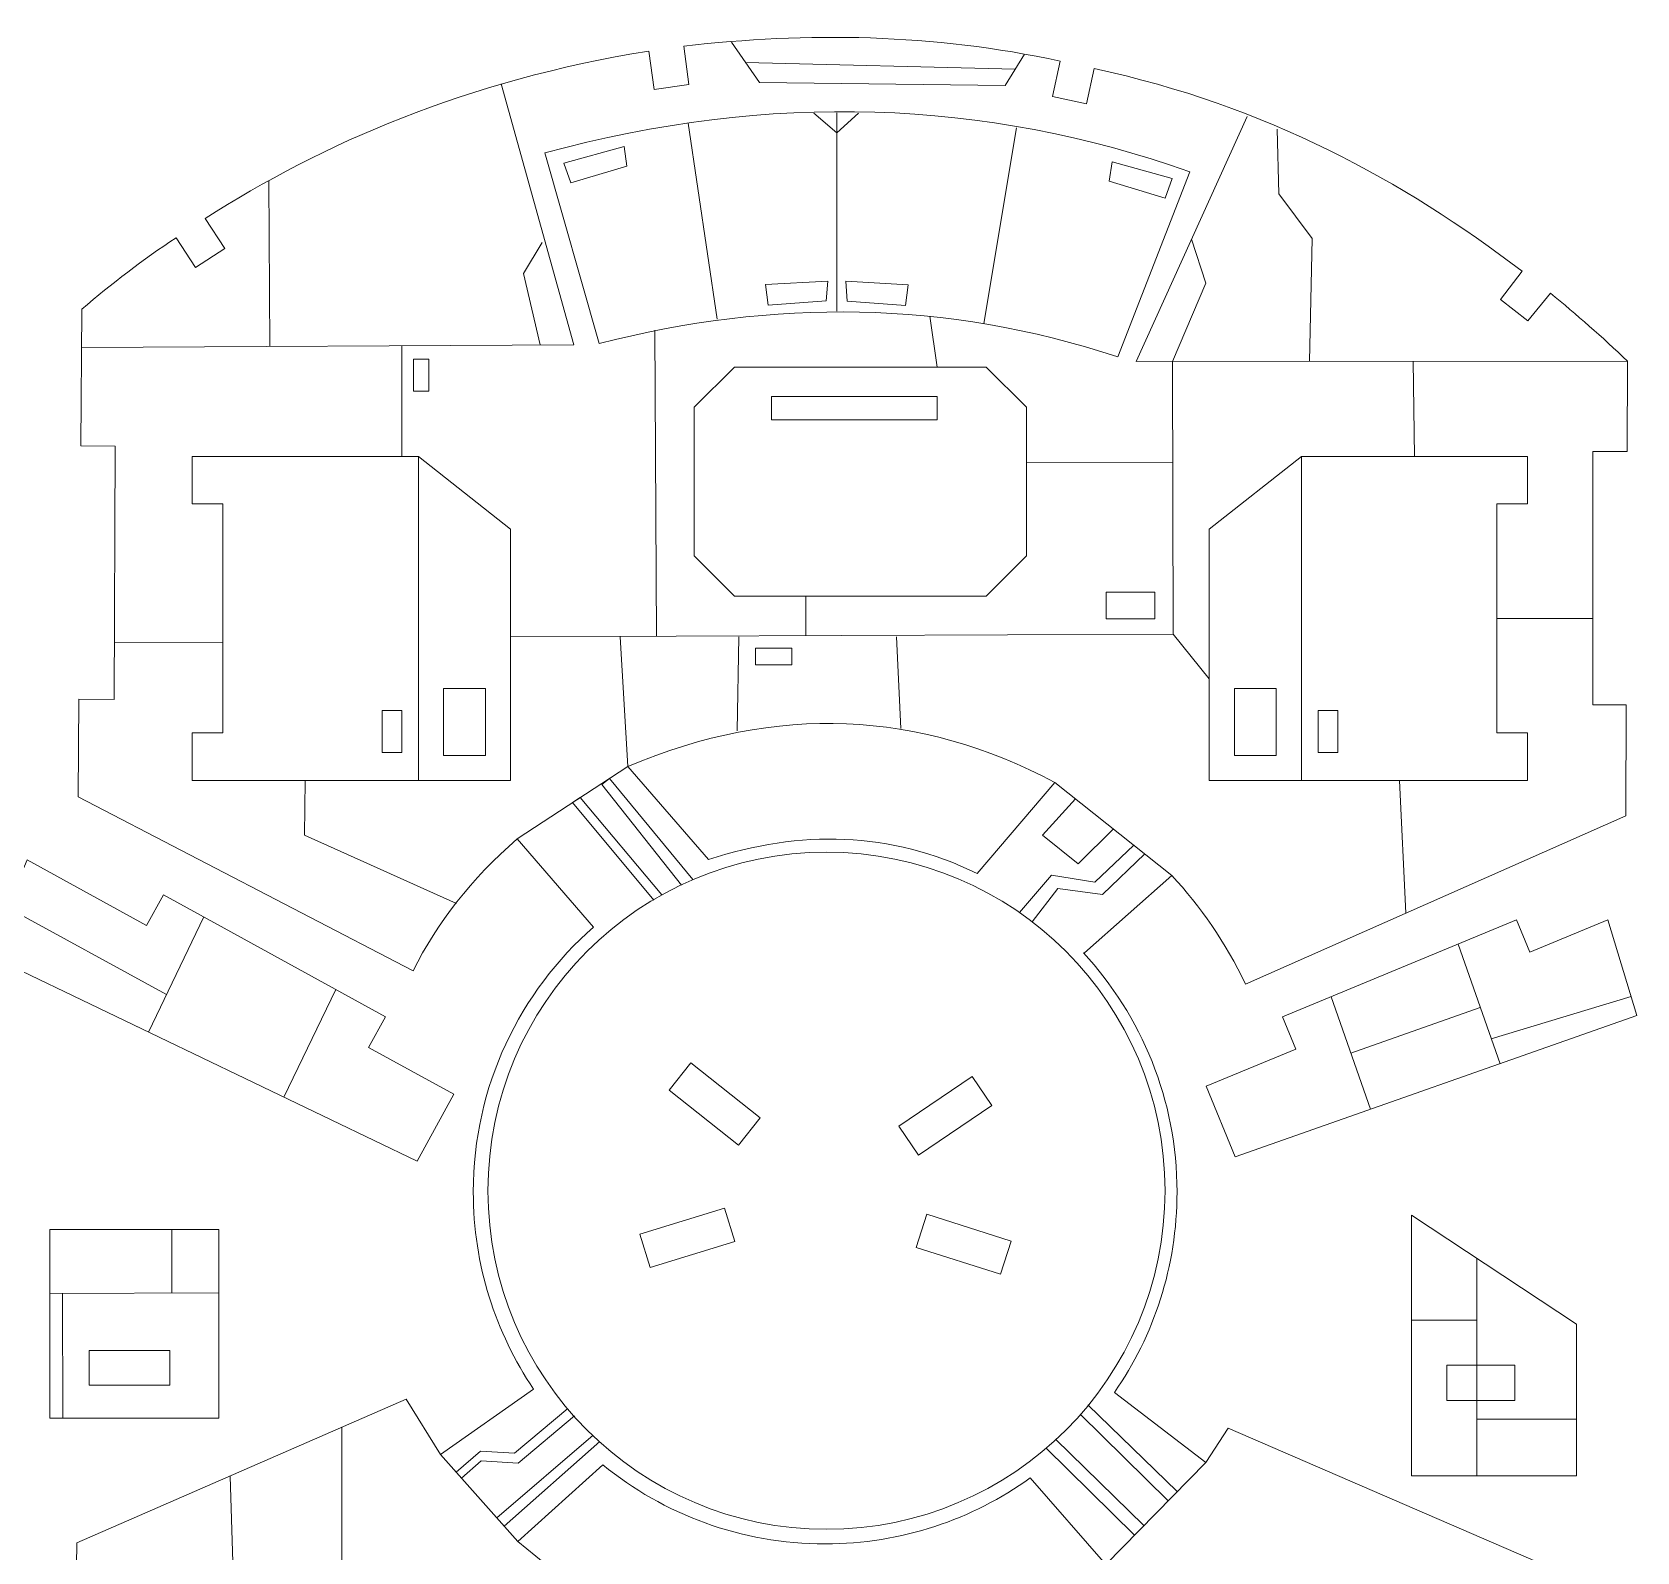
# Model space of a CAD drawing. Header units: millimetres. Extents: x -90 to 352, y 0 to 270.
# Drawn here: x 199.4 to 351.5, y 126.2 to 270.2 of the extents above; entities that cross this region are included whole.
import ezdxf

# ---------------------------------------------------------------- set-up
doc = ezdxf.new("R2010")
doc.units = ezdxf.units.MM
doc.layers.add('Layer 1', color=7, linetype='Continuous')

msp = doc.modelspace()

# ---------------------------------------------------------------- linework, layer by layer
at = {"layer": 'Layer 1', "color": 114, "lineweight": 20}
for points in [[(235.55, 236.15), (237.01, 236.15), (237.01, 239.19), (235.55, 239.19), (235.55, 236.15)], [(269.48, 233.42), (285.16, 233.42), (285.16, 235.64), (269.48, 235.64), (269.48, 233.42)], [(301.17, 214.59), (305.8, 214.59), (305.8, 217.1), (301.17, 217.1), (301.17, 214.59)], [(267.96, 210.22), (271.4, 210.22), (271.4, 211.81), (267.96, 211.81), (267.96, 210.22)], [(238.41, 201.65), (242.38, 201.65), (242.38, 208), (238.41, 208), (238.41, 201.65)], [(313.32, 201.65), (317.29, 201.65), (317.29, 208), (313.32, 208), (313.32, 201.65)], [(232.59, 201.92), (234.44, 201.92), (234.44, 205.89), (232.59, 205.89), (232.59, 201.92)], [(321.26, 201.92), (323.11, 201.92), (323.11, 205.89), (321.26, 205.89), (321.26, 201.92)]]:
    msp.add_lwpolyline(points, close=True, dxfattribs=at)
at = {"layer": 'Layer 1', "color": 250, "lineweight": 20}
msp.add_lwpolyline([(201.1, 138.87), (217.11, 138.87), (217.11, 156.72), (201.1, 156.72), (201.1, 138.87)], close=True, dxfattribs=at)
at = {"layer": 'Layer 1', "color": 240, "lineweight": 20}
for points in [[(204.83, 141.99), (212.47, 141.99), (212.47, 145.26), (204.83, 145.26), (204.83, 141.99)], [(333.46, 140.54), (339.88, 140.54), (339.88, 143.87), (333.46, 143.87), (333.46, 140.54)]]:
    msp.add_lwpolyline(points, close=True, dxfattribs=at)
at = {"layer": 'Layer 1', "color": 114, "lineweight": 20}
msp.add_ellipse((274.68, 160.41), major_axis=(0, 32.07), ratio=1, dxfattribs=at)
at = {"layer": 'Layer 1', "color": 250, "lineweight": 20}
for points, knots in [([(301.95, 141.29), (301.95, 141.29), (301.96, 141.29), (301.96, 141.29), (301.96, 141.29), (301.96, 141.29), (310.62, 134.67), (310.62, 134.67), (310.62, 134.67), (310.62, 134.67), (312.74, 137.92), (312.74, 137.92), (312.74, 137.92), (312.74, 137.92), (345.19, 123.86), (345.19, 123.86), (345.19, 123.86), (345.19, 123.86), (344.95, 107.89), (344.95, 107.89), (344.95, 107.89), (344.95, 107.89), (341.7, 108), (341.7, 108), (341.7, 108), (341.7, 108), (341.41, 89.47), (341.41, 89.47), (341.41, 89.47), (341.41, 89.47), (344.66, 89.36), (344.66, 89.36), (344.66, 89.36), (344.66, 89.36), (344.46, 76.49), (344.46, 76.49), (344.46, 76.49), (330.91, 65.48), (315.76, 58.02), (299.05, 54.02), (299.05, 54.02), (299.05, 54.02), (299.04, 56.15), (299.04, 56.15), (299.04, 56.15), (299.04, 56.15), (285.15, 59.06), (285.15, 59.06), (285.15, 59.06), (285.15, 59.06), (285.43, 67.27), (285.43, 67.27), (285.43, 67.27), (285.43, 67.27), (288.79, 67.18), (288.79, 67.18), (288.79, 67.18), (288.79, 67.18), (289.51, 96.34), (289.51, 96.34), (289.51, 96.34), (289.51, 96.34), (286.15, 96.42), (286.15, 96.42), (286.15, 96.42), (286.15, 96.42), (286.33, 103.56), (286.33, 103.56), (286.33, 103.56), (286.33, 103.56), (298.75, 106.84), (298.75, 106.84), (298.75, 106.84), (298.75, 106.84), (298.66, 123.27), (298.66, 123.27), (298.66, 123.27), (298.66, 123.27), (301.13, 125), (301.13, 125), (301.13, 125), (301.13, 125), (293.98, 133.2), (293.98, 133.2), (293.98, 133.2), (288.51, 129.27), (281.81, 126.95), (274.56, 126.95), (274.56, 126.95), (266.57, 126.95), (259.24, 129.76), (253.5, 134.44), (253.5, 134.44), (253.5, 134.44), (245.43, 127.18), (245.43, 127.18), (245.43, 127.18), (245.43, 127.18), (248.01, 125.08), (248.01, 125.08), (248.01, 125.08), (248.01, 125.08), (247.74, 107.87), (247.74, 107.87), (247.74, 107.87), (247.74, 107.87), (258.52, 104.17), (258.52, 104.17), (258.52, 104.17), (258.52, 104.17), (258.29, 97.27), (258.29, 97.27), (258.29, 97.27), (258.29, 97.27), (255.16, 97.37), (255.16, 97.37), (255.16, 97.37), (255.16, 97.37), (254.17, 68.18), (254.17, 68.18), (254.17, 68.18), (254.17, 68.18), (257.58, 68.03), (257.58, 68.03), (257.58, 68.03), (257.58, 68.03), (257.23, 60), (257.23, 60), (257.23, 60), (257.23, 60), (246.94, 57.34), (246.94, 57.34), (246.94, 57.34), (246.94, 57.34), (246.93, 54.81), (246.93, 54.81), (246.93, 54.81), (230.23, 58.81), (216.33, 68.15), (202.96, 81.15), (202.96, 81.15), (202.96, 81.15), (203.15, 93.47), (203.15, 93.47), (203.15, 93.47), (203.15, 93.47), (206.49, 93.35), (206.49, 93.35), (206.49, 93.35), (206.49, 93.35), (207.11, 111.87), (207.11, 111.87), (207.11, 111.87), (207.11, 111.87), (203.43, 111.99), (203.43, 111.99), (203.43, 111.99), (203.43, 111.99), (203.67, 127.04), (203.67, 127.04), (203.67, 127.04), (203.67, 127.04), (234.85, 140.65), (234.85, 140.65), (234.85, 140.65), (234.85, 140.65), (238.11, 135.42), (238.11, 135.42), (238.11, 135.42), (238.11, 135.42), (246.93, 141.62), (246.93, 141.62), (246.93, 141.62), (243.33, 146.95), (241.22, 153.37), (241.22, 160.29), (241.22, 160.29), (241.22, 170.3), (245.63, 179.28), (252.62, 185.39), (252.62, 185.39), (252.62, 185.39), (245.39, 193.74), (245.39, 193.74), (245.39, 193.74), (241.02, 189.95), (237.8, 185.77), (235.52, 181.25), (235.52, 181.25), (235.52, 181.25), (203.79, 197.72), (203.79, 197.72), (203.79, 197.72), (203.79, 197.72), (203.86, 206.97), (203.86, 206.97), (203.86, 206.97), (203.86, 206.97), (207.21, 206.95), (207.21, 206.95), (207.21, 206.95), (207.21, 206.95), (207.3, 230.95), (207.3, 230.95), (207.3, 230.95), (207.3, 230.95), (204.04, 230.96), (204.04, 230.96), (204.04, 230.96), (204.04, 230.96), (204.14, 243.92), (204.14, 243.92), (204.14, 243.92), (206.97, 246.34), (209.94, 248.61), (213.06, 250.69), (213.06, 250.69), (213.06, 250.69), (214.92, 247.86), (214.92, 247.86), (214.92, 247.86), (214.92, 247.86), (217.68, 249.67), (217.68, 249.67), (217.68, 249.67), (217.68, 249.67), (215.81, 252.51), (215.81, 252.51), (215.81, 252.51), (226.96, 259.61), (240.52, 265.58), (257.86, 268.37), (257.86, 268.37), (257.86, 268.37), (258.37, 264.73), (258.37, 264.73), (258.37, 264.73), (258.37, 264.73), (261.64, 265.2), (261.64, 265.2), (261.64, 265.2), (261.64, 265.2), (261.17, 268.84), (261.17, 268.84), (261.17, 268.84), (272.89, 270.17), (284.74, 270.03), (296.81, 267.42), (296.81, 267.42), (296.81, 267.42), (296.08, 264.08), (296.08, 264.08), (296.08, 264.08), (296.08, 264.08), (299.3, 263.37), (299.3, 263.37), (299.3, 263.37), (299.3, 263.37), (300.04, 266.71), (300.04, 266.71), (300.04, 266.71), (316.44, 263.19), (329.25, 256.09), (340.59, 247.52), (340.59, 247.52), (340.59, 247.52), (338.52, 244.84), (338.52, 244.84), (338.52, 244.84), (338.52, 244.84), (341.13, 242.82), (341.13, 242.82), (341.13, 242.82), (341.13, 242.82), (343.26, 245.45), (343.26, 245.45), (343.26, 245.45), (345.73, 243.4), (348.18, 241.29), (350.56, 238.99), (350.56, 238.99), (350.56, 238.99), (350.53, 230.42), (350.53, 230.42), (350.53, 230.42), (350.53, 230.42), (347.28, 230.44), (347.28, 230.44), (347.28, 230.44), (347.28, 230.44), (347.28, 206.44), (347.28, 206.44), (347.28, 206.44), (347.28, 206.44), (350.44, 206.43), (350.44, 206.43), (350.44, 206.43), (350.44, 206.43), (350.4, 195.93), (350.4, 195.93), (350.4, 195.93), (350.4, 195.93), (314.39, 179.98), (314.39, 179.98), (314.39, 179.98), (312.46, 183.95), (310.11, 187.35), (307.4, 190.27), (307.4, 190.27), (307.4, 190.27), (299.11, 182.93), (299.11, 182.93), (299.11, 182.93), (299.11, 182.93), (299.02, 182.93), (299.02, 182.93), (299.02, 182.93), (304.53, 176.99), (307.89, 169.03), (307.89, 160.29), (307.89, 160.29), (307.89, 153.23), (305.7, 146.68), (301.95, 141.29)], [0, 0, 0, 0, 0.012195, 0.012195, 0.012195, 0.012195, 0.02439, 0.02439, 0.02439, 0.02439, 0.036585, 0.036585, 0.036585, 0.036585, 0.04878, 0.04878, 0.04878, 0.04878, 0.060976, 0.060976, 0.060976, 0.060976, 0.073171, 0.073171, 0.073171, 0.073171, 0.085366, 0.085366, 0.085366, 0.085366, 0.097561, 0.097561, 0.097561, 0.097561, 0.109756, 0.109756, 0.109756, 0.109756, 0.121951, 0.121951, 0.121951, 0.121951, 0.134146, 0.134146, 0.134146, 0.134146, 0.146341, 0.146341, 0.146341, 0.146341, 0.158537, 0.158537, 0.158537, 0.158537, 0.170732, 0.170732, 0.170732, 0.170732, 0.182927, 0.182927, 0.182927, 0.182927, 0.195122, 0.195122, 0.195122, 0.195122, 0.207317, 0.207317, 0.207317, 0.207317, 0.219512, 0.219512, 0.219512, 0.219512, 0.231707, 0.231707, 0.231707, 0.231707, 0.243902, 0.243902, 0.243902, 0.243902, 0.256098, 0.256098, 0.256098, 0.256098, 0.268293, 0.268293, 0.268293, 0.268293, 0.280488, 0.280488, 0.280488, 0.280488, 0.292683, 0.292683, 0.292683, 0.292683, 0.304878, 0.304878, 0.304878, 0.304878, 0.317073, 0.317073, 0.317073, 0.317073, 0.329268, 0.329268, 0.329268, 0.329268, 0.341463, 0.341463, 0.341463, 0.341463, 0.353659, 0.353659, 0.353659, 0.353659, 0.365854, 0.365854, 0.365854, 0.365854, 0.378049, 0.378049, 0.378049, 0.378049, 0.390244, 0.390244, 0.390244, 0.390244, 0.402439, 0.402439, 0.402439, 0.402439, 0.414634, 0.414634, 0.414634, 0.414634, 0.426829, 0.426829, 0.426829, 0.426829, 0.439024, 0.439024, 0.439024, 0.439024, 0.45122, 0.45122, 0.45122, 0.45122, 0.463415, 0.463415, 0.463415, 0.463415, 0.47561, 0.47561, 0.47561, 0.47561, 0.487805, 0.487805, 0.487805, 0.487805, 0.5, 0.5, 0.5, 0.5, 0.512195, 0.512195, 0.512195, 0.512195, 0.52439, 0.52439, 0.52439, 0.52439, 0.536585, 0.536585, 0.536585, 0.536585, 0.54878, 0.54878, 0.54878, 0.54878, 0.560976, 0.560976, 0.560976, 0.560976, 0.573171, 0.573171, 0.573171, 0.573171, 0.585366, 0.585366, 0.585366, 0.585366, 0.597561, 0.597561, 0.597561, 0.597561, 0.609756, 0.609756, 0.609756, 0.609756, 0.621951, 0.621951, 0.621951, 0.621951, 0.634146, 0.634146, 0.634146, 0.634146, 0.646341, 0.646341, 0.646341, 0.646341, 0.658537, 0.658537, 0.658537, 0.658537, 0.670732, 0.670732, 0.670732, 0.670732, 0.682927, 0.682927, 0.682927, 0.682927, 0.695122, 0.695122, 0.695122, 0.695122, 0.707317, 0.707317, 0.707317, 0.707317, 0.719512, 0.719512, 0.719512, 0.719512, 0.731707, 0.731707, 0.731707, 0.731707, 0.743902, 0.743902, 0.743902, 0.743902, 0.756098, 0.756098, 0.756098, 0.756098, 0.768293, 0.768293, 0.768293, 0.768293, 0.780488, 0.780488, 0.780488, 0.780488, 0.792683, 0.792683, 0.792683, 0.792683, 0.804878, 0.804878, 0.804878, 0.804878, 0.817073, 0.817073, 0.817073, 0.817073, 0.829268, 0.829268, 0.829268, 0.829268, 0.841463, 0.841463, 0.841463, 0.841463, 0.853659, 0.853659, 0.853659, 0.853659, 0.865854, 0.865854, 0.865854, 0.865854, 0.878049, 0.878049, 0.878049, 0.878049, 0.890244, 0.890244, 0.890244, 0.890244, 0.902439, 0.902439, 0.902439, 0.902439, 0.914634, 0.914634, 0.914634, 0.914634, 0.926829, 0.926829, 0.926829, 0.926829, 0.939024, 0.939024, 0.939024, 0.939024, 0.95122, 0.95122, 0.95122, 0.95122, 0.963415, 0.963415, 0.963415, 0.963415, 0.97561, 0.97561, 0.97561, 0.97561, 1, 1, 1, 1]), ([(198.95, 191.76), (198.95, 191.76), (195.13, 182.79), (195.13, 182.79), (195.13, 182.79), (195.13, 182.79), (235.91, 163.22), (235.91, 163.22), (235.91, 163.22), (235.91, 163.22), (239.39, 169.56), (239.39, 169.56), (239.39, 169.56), (239.39, 169.56), (231.31, 173.99), (231.31, 173.99), (231.31, 173.99), (231.31, 173.99), (232.9, 176.88), (232.9, 176.88), (232.9, 176.88), (232.9, 176.88), (211.87, 188.43), (211.87, 188.43), (211.87, 188.43), (211.87, 188.43), (210.28, 185.54), (210.28, 185.54), (210.28, 185.54), (210.28, 185.54), (198.95, 191.76), (198.95, 191.76)], [0, 0, 0, 0, 0.111111, 0.111111, 0.111111, 0.111111, 0.222222, 0.222222, 0.222222, 0.222222, 0.333333, 0.333333, 0.333333, 0.333333, 0.444444, 0.444444, 0.444444, 0.444444, 0.555556, 0.555556, 0.555556, 0.555556, 0.666667, 0.666667, 0.666667, 0.666667, 0.777778, 0.777778, 0.777778, 0.777778, 1, 1, 1, 1]), ([(310.65, 170.3), (310.65, 170.3), (313.41, 163.62), (313.41, 163.62), (313.41, 163.62), (313.41, 163.62), (351.45, 177), (351.45, 177), (351.45, 177), (351.45, 177), (348.71, 186.07), (348.71, 186.07), (348.71, 186.07), (348.71, 186.07), (341.32, 183.01), (341.32, 183.01), (341.32, 183.01), (341.32, 183.01), (340.06, 186.06), (340.06, 186.06), (340.06, 186.06), (340.06, 186.06), (317.89, 176.87), (317.89, 176.87), (317.89, 176.87), (317.89, 176.87), (319.15, 173.82), (319.15, 173.82), (319.15, 173.82), (319.15, 173.82), (310.65, 170.3), (310.65, 170.3)], [0, 0, 0, 0, 0.111111, 0.111111, 0.111111, 0.111111, 0.222222, 0.222222, 0.222222, 0.222222, 0.333333, 0.333333, 0.333333, 0.333333, 0.444444, 0.444444, 0.444444, 0.444444, 0.555556, 0.555556, 0.555556, 0.555556, 0.666667, 0.666667, 0.666667, 0.666667, 0.777778, 0.777778, 0.777778, 0.777778, 1, 1, 1, 1]), ([(330.1, 158.08), (330.1, 158.08), (330.1, 133.41), (330.1, 133.41), (330.1, 133.41), (330.1, 133.41), (345.73, 133.41), (345.73, 133.41), (345.73, 133.41), (345.73, 133.41), (345.73, 147.77), (345.73, 147.77), (345.73, 147.77), (345.73, 147.77), (330.1, 158.08), (330.1, 158.08)], [0, 0, 0, 0, 0.2, 0.2, 0.2, 0.2, 0.4, 0.4, 0.4, 0.4, 0.6, 0.6, 0.6, 0.6, 1, 1, 1, 1])]:
    msp.add_open_spline(points, degree=3, knots=knots, dxfattribs=at)
at = {"layer": 'Layer 1', "color": 114, "lineweight": 20}
for points, knots in [([(265.69, 269.22), (265.69, 269.22), (268.32, 265.39), (268.32, 265.39), (268.32, 265.39), (268.32, 265.39), (291.6, 265.12), (291.6, 265.12), (291.6, 265.12), (291.6, 265.12), (293.43, 268.07), (293.43, 268.07)], [0, 0, 0, 0, 0.25, 0.25, 0.25, 0.25, 0.5, 0.5, 0.5, 0.5, 1, 1, 1, 1]), ([(243.87, 265.26), (243.87, 265.26), (250.76, 240.55), (250.76, 240.55), (250.76, 240.55), (250.76, 240.55), (204.11, 240.29), (204.11, 240.29)], [0, 0, 0, 0, 0.333333, 0.333333, 0.333333, 0.333333, 1, 1, 1, 1]), ([(247.99, 258.72), (247.99, 258.72), (253.15, 240.66), (253.15, 240.66), (253.15, 240.66), (269.64, 244.91), (286.02, 244.78), (302.28, 239.4), (302.28, 239.4), (302.28, 239.4), (309.09, 256.93), (309.09, 256.93), (309.09, 256.93), (289.67, 263.81), (269.32, 264.52), (247.99, 258.72)], [0, 0, 0, 0, 0.2, 0.2, 0.2, 0.2, 0.4, 0.4, 0.4, 0.4, 0.6, 0.6, 0.6, 0.6, 1, 1, 1, 1]), ([(273.47, 262.49), (273.47, 262.49), (275.67, 260.62), (275.67, 260.62), (275.67, 260.62), (275.67, 260.62), (277.71, 262.49), (277.71, 262.49)], [0, 0, 0, 0, 0.333333, 0.333333, 0.333333, 0.333333, 1, 1, 1, 1]), ([(350.56, 238.99), (350.56, 238.99), (304.03, 238.96), (304.03, 238.96), (304.03, 238.96), (304.03, 238.96), (314.52, 262.16), (314.52, 262.16)], [0, 0, 0, 0, 0.333333, 0.333333, 0.333333, 0.333333, 1, 1, 1, 1]), ([(317.39, 260.98), (317.39, 260.98), (317.52, 254.84), (317.52, 254.84), (317.52, 254.84), (317.52, 254.84), (320.7, 250.6), (320.7, 250.6), (320.7, 250.6), (320.7, 250.6), (320.43, 238.97), (320.43, 238.97)], [0, 0, 0, 0, 0.25, 0.25, 0.25, 0.25, 0.5, 0.5, 0.5, 0.5, 1, 1, 1, 1]), ([(255.5, 259.33), (255.5, 259.33), (255.76, 257.48), (255.76, 257.48), (255.76, 257.48), (255.76, 257.48), (250.47, 255.89), (250.47, 255.89), (250.47, 255.89), (250.47, 255.89), (249.81, 257.75), (249.81, 257.75), (249.81, 257.75), (249.81, 257.75), (255.5, 259.33), (255.5, 259.33)], [0, 0, 0, 0, 0.2, 0.2, 0.2, 0.2, 0.4, 0.4, 0.4, 0.4, 0.6, 0.6, 0.6, 0.6, 1, 1, 1, 1]), ([(301.74, 257.88), (301.74, 257.88), (301.47, 256.03), (301.47, 256.03), (301.47, 256.03), (301.47, 256.03), (306.76, 254.44), (306.76, 254.44), (306.76, 254.44), (306.76, 254.44), (307.42, 256.29), (307.42, 256.29), (307.42, 256.29), (307.42, 256.29), (301.74, 257.88), (301.74, 257.88)], [0, 0, 0, 0, 0.2, 0.2, 0.2, 0.2, 0.4, 0.4, 0.4, 0.4, 0.6, 0.6, 0.6, 0.6, 1, 1, 1, 1]), ([(247.57, 240.53), (247.57, 240.53), (245.99, 247.29), (245.99, 247.29), (245.99, 247.29), (245.99, 247.29), (247.74, 250.25), (247.74, 250.25)], [0, 0, 0, 0, 0.333333, 0.333333, 0.333333, 0.333333, 1, 1, 1, 1]), ([(307.52, 213.13), (307.52, 213.13), (307.45, 238.96), (307.45, 238.96), (307.45, 238.96), (307.45, 238.96), (310.62, 246.37), (310.62, 246.37), (310.62, 246.37), (310.62, 246.37), (309.27, 250.56), (309.27, 250.56)], [0, 0, 0, 0, 0.25, 0.25, 0.25, 0.25, 0.5, 0.5, 0.5, 0.5, 1, 1, 1, 1]), ([(274.8, 246.57), (274.8, 246.57), (274.66, 244.7), (274.66, 244.7), (274.66, 244.7), (274.66, 244.7), (269.15, 244.29), (269.15, 244.29), (269.15, 244.29), (269.15, 244.29), (268.91, 246.24), (268.91, 246.24), (268.91, 246.24), (268.91, 246.24), (274.8, 246.57), (274.8, 246.57)], [0, 0, 0, 0, 0.2, 0.2, 0.2, 0.2, 0.4, 0.4, 0.4, 0.4, 0.6, 0.6, 0.6, 0.6, 1, 1, 1, 1]), ([(276.51, 246.56), (276.51, 246.56), (276.65, 244.69), (276.65, 244.69), (276.65, 244.69), (276.65, 244.69), (282.16, 244.28), (282.16, 244.28), (282.16, 244.28), (282.16, 244.28), (282.41, 246.23), (282.41, 246.23), (282.41, 246.23), (282.41, 246.23), (276.51, 246.56), (276.51, 246.56)], [0, 0, 0, 0, 0.2, 0.2, 0.2, 0.2, 0.4, 0.4, 0.4, 0.4, 0.6, 0.6, 0.6, 0.6, 1, 1, 1, 1]), ([(262.15, 234.62), (262.15, 234.62), (265.96, 238.43), (265.96, 238.43), (265.96, 238.43), (265.96, 238.43), (289.82, 238.43), (289.82, 238.43), (289.82, 238.43), (289.82, 238.43), (293.63, 234.62), (293.63, 234.62), (293.63, 234.62), (293.63, 234.62), (293.63, 220.55), (293.63, 220.55), (293.63, 220.55), (293.63, 220.55), (289.82, 216.74), (289.82, 216.74), (289.82, 216.74), (289.82, 216.74), (265.96, 216.74), (265.96, 216.74), (265.96, 216.74), (265.96, 216.74), (262.15, 220.55), (262.15, 220.55), (262.15, 220.55), (262.15, 220.55), (262.15, 234.62), (262.15, 234.62)], [0, 0, 0, 0, 0.111111, 0.111111, 0.111111, 0.111111, 0.222222, 0.222222, 0.222222, 0.222222, 0.333333, 0.333333, 0.333333, 0.333333, 0.444444, 0.444444, 0.444444, 0.444444, 0.555556, 0.555556, 0.555556, 0.555556, 0.666667, 0.666667, 0.666667, 0.666667, 0.777778, 0.777778, 0.777778, 0.777778, 1, 1, 1, 1]), ([(214.6, 229.96), (214.6, 229.96), (214.6, 225.47), (214.6, 225.47), (214.6, 225.47), (214.6, 225.47), (217.51, 225.47), (217.51, 225.47), (217.51, 225.47), (217.51, 225.47), (217.51, 203.77), (217.51, 203.77), (217.51, 203.77), (217.51, 203.77), (214.6, 203.77), (214.6, 203.77), (214.6, 203.77), (214.6, 203.77), (214.6, 199.27), (214.6, 199.27), (214.6, 199.27), (214.6, 199.27), (244.76, 199.27), (244.76, 199.27), (244.76, 199.27), (244.76, 199.27), (244.76, 223.09), (244.76, 223.09), (244.76, 223.09), (244.76, 223.09), (236.03, 229.96), (236.03, 229.96), (236.03, 229.96), (236.03, 229.96), (214.6, 229.96), (214.6, 229.96)], [0, 0, 0, 0, 0.1, 0.1, 0.1, 0.1, 0.2, 0.2, 0.2, 0.2, 0.3, 0.3, 0.3, 0.3, 0.4, 0.4, 0.4, 0.4, 0.5, 0.5, 0.5, 0.5, 0.6, 0.6, 0.6, 0.6, 0.7, 0.7, 0.7, 0.7, 0.8, 0.8, 0.8, 0.8, 1, 1, 1, 1]), ([(310.94, 199.27), (310.94, 199.27), (341.1, 199.27), (341.1, 199.27), (341.1, 199.27), (341.1, 199.27), (341.1, 203.77), (341.1, 203.77), (341.1, 203.77), (341.1, 203.77), (338.19, 203.77), (338.19, 203.77), (338.19, 203.77), (338.19, 203.77), (338.19, 225.47), (338.19, 225.47), (338.19, 225.47), (338.19, 225.47), (341.1, 225.47), (341.1, 225.47), (341.1, 225.47), (341.1, 225.47), (341.1, 229.96), (341.1, 229.96), (341.1, 229.96), (341.1, 229.96), (319.67, 229.96), (319.67, 229.96), (319.67, 229.96), (319.67, 229.96), (310.94, 223.09), (310.94, 223.09), (310.94, 223.09), (310.94, 223.09), (310.94, 199.27), (310.94, 199.27)], [0, 0, 0, 0, 0.1, 0.1, 0.1, 0.1, 0.2, 0.2, 0.2, 0.2, 0.3, 0.3, 0.3, 0.3, 0.4, 0.4, 0.4, 0.4, 0.5, 0.5, 0.5, 0.5, 0.6, 0.6, 0.6, 0.6, 0.7, 0.7, 0.7, 0.7, 0.8, 0.8, 0.8, 0.8, 1, 1, 1, 1]), ([(310.94, 208.9), (310.94, 208.9), (307.52, 213.13), (307.52, 213.13), (307.52, 213.13), (307.52, 213.13), (244.76, 212.87), (244.76, 212.87)], [0, 0, 0, 0, 0.333333, 0.333333, 0.333333, 0.333333, 1, 1, 1, 1]), ([(225.31, 199.27), (225.31, 199.27), (225.23, 194.08), (225.23, 194.08), (225.23, 194.08), (225.23, 194.08), (239.64, 187.63), (239.64, 187.63)], [0, 0, 0, 0, 0.333333, 0.333333, 0.333333, 0.333333, 1, 1, 1, 1]), ([(262.03, 189.89), (262.03, 189.89), (254.14, 199.47), (254.14, 199.47), (254.14, 199.47), (254.14, 199.47), (253.4, 198.88), (253.4, 198.88), (253.4, 198.88), (253.4, 198.88), (260.94, 189.34), (260.94, 189.34)], [0, 0, 0, 0, 0.25, 0.25, 0.25, 0.25, 0.5, 0.5, 0.5, 0.5, 1, 1, 1, 1]), ([(259.09, 188.44), (259.09, 188.44), (251.36, 197.65), (251.36, 197.65), (251.36, 197.65), (251.36, 197.65), (250.63, 197.17), (250.63, 197.17), (250.63, 197.17), (250.63, 197.17), (258.31, 187.93), (258.31, 187.93)], [0, 0, 0, 0, 0.25, 0.25, 0.25, 0.25, 0.5, 0.5, 0.5, 0.5, 1, 1, 1, 1]), ([(301.86, 194.68), (301.86, 194.68), (298.52, 191.37), (298.52, 191.37), (298.52, 191.37), (298.52, 191.37), (295.15, 194.08), (295.15, 194.08), (295.15, 194.08), (295.15, 194.08), (298.27, 197.54), (298.27, 197.54)], [0, 0, 0, 0, 0.25, 0.25, 0.25, 0.25, 0.5, 0.5, 0.5, 0.5, 1, 1, 1, 1]), ([(303.8, 193.14), (303.8, 193.14), (300.11, 189.65), (300.11, 189.65), (300.11, 189.65), (300.11, 189.65), (296.01, 190.31), (296.01, 190.31), (296.01, 190.31), (296.01, 190.31), (292.97, 186.76), (292.97, 186.76)], [0, 0, 0, 0, 0.25, 0.25, 0.25, 0.25, 0.5, 0.5, 0.5, 0.5, 1, 1, 1, 1]), ([(304.83, 192.31), (304.83, 192.31), (300.84, 188.46), (300.84, 188.46), (300.84, 188.46), (300.84, 188.46), (296.6, 189.05), (296.6, 189.05), (296.6, 189.05), (296.6, 189.05), (294.17, 185.88), (294.17, 185.88)], [0, 0, 0, 0, 0.25, 0.25, 0.25, 0.25, 0.5, 0.5, 0.5, 0.5, 1, 1, 1, 1]), ([(239.59, 133.76), (239.59, 133.76), (241.9, 135.74), (241.9, 135.74), (241.9, 135.74), (241.9, 135.74), (245.14, 135.54), (245.14, 135.54), (245.14, 135.54), (245.14, 135.54), (250.19, 139.79), (250.19, 139.79)], [0, 0, 0, 0, 0.25, 0.25, 0.25, 0.25, 0.5, 0.5, 0.5, 0.5, 1, 1, 1, 1]), ([(240.11, 133.17), (240.11, 133.17), (241.97, 134.81), (241.97, 134.81), (241.97, 134.81), (241.97, 134.81), (245.47, 134.61), (245.47, 134.61), (245.47, 134.61), (245.47, 134.61), (250.81, 139.08), (250.81, 139.08)], [0, 0, 0, 0, 0.25, 0.25, 0.25, 0.25, 0.5, 0.5, 0.5, 0.5, 1, 1, 1, 1])]:
    msp.add_open_spline(points, degree=3, knots=knots, dxfattribs=at)
for points in [[(292.56, 266.67), (292.56, 266.67), (267.01, 267.3), (267.01, 267.3)], [(261.57, 261.54), (261.57, 261.54), (264.31, 242.96), (264.31, 242.96)], [(275.67, 243.72), (275.67, 243.72), (275.67, 262.51), (275.67, 262.51)], [(292.69, 261.1), (292.69, 261.1), (289.59, 242.57), (289.59, 242.57)], [(221.86, 256.11), (221.86, 256.11), (221.95, 240.39), (221.95, 240.39)], [(284.46, 243.27), (284.46, 243.27), (285.16, 238.43), (285.16, 238.43)], [(258.41, 241.94), (258.41, 241.94), (258.57, 212.92), (258.57, 212.92)], [(234.44, 240.47), (234.44, 240.47), (234.44, 229.96), (234.44, 229.96)], [(330.27, 238.98), (330.27, 238.98), (330.38, 229.96), (330.38, 229.96)], [(236.03, 229.96), (236.03, 229.96), (236.03, 199.27), (236.03, 199.27)], [(319.67, 229.96), (319.67, 229.96), (319.67, 199.27), (319.67, 199.27)], [(293.63, 229.4), (293.63, 229.4), (307.47, 229.44), (307.47, 229.44)], [(272.72, 212.98), (272.72, 212.98), (272.72, 216.74), (272.72, 216.74)], [(347.28, 214.62), (347.28, 214.62), (338.19, 214.62), (338.19, 214.62)], [(255.87, 200.6), (255.87, 200.6), (255.13, 212.87), (255.13, 212.87)], [(266.37, 212.87), (266.37, 212.87), (266.22, 203.96), (266.22, 203.96)], [(281.32, 212.87), (281.32, 212.87), (281.73, 204.19), (281.73, 204.19)], [(217.51, 212.34), (217.51, 212.34), (207.23, 212.37), (207.23, 212.37)], [(255.87, 200.6), (255.87, 200.6), (245.39, 193.74), (245.39, 193.74)], [(329.58, 186.71), (329.58, 186.71), (328.95, 199.27), (328.95, 199.27)], [(296.32, 199.09), (296.32, 199.09), (307.4, 190.27), (307.4, 190.27)], [(197.04, 187.27), (197.04, 187.27), (212.16, 178.99), (212.16, 178.99)], [(210.45, 175.43), (210.45, 175.43), (215.68, 186.34), (215.68, 186.34)], [(334.51, 183.76), (334.51, 183.76), (338.49, 172.44), (338.49, 172.44)], [(223.29, 169.28), (223.29, 169.28), (228.19, 179.47), (228.19, 179.47)], [(322.49, 178.78), (322.49, 178.78), (326.23, 168.13), (326.23, 168.13)], [(337.66, 174.81), (337.66, 174.81), (350.9, 178.82), (350.9, 178.82)], [(324.36, 173.45), (324.36, 173.45), (336.62, 177.76), (336.62, 177.76)], [(212.67, 156.72), (212.67, 156.72), (212.67, 150.72), (212.67, 150.72)], [(336.28, 154), (336.28, 154), (336.28, 133.41), (336.28, 133.41)], [(201.1, 150.67), (201.1, 150.67), (217.11, 150.74), (217.11, 150.74)], [(202.35, 138.87), (202.35, 138.87), (202.3, 150.68), (202.3, 150.68)], [(330.1, 148.16), (330.1, 148.16), (336.28, 148.16), (336.28, 148.16)], [(299.45, 140.13), (299.45, 140.13), (307.91, 131.91), (307.91, 131.91)], [(298.7, 139.25), (298.7, 139.25), (307.06, 131.04), (307.06, 131.04)], [(345.73, 138.77), (345.73, 138.77), (336.28, 138.77), (336.28, 138.77)], [(228.78, 137.97), (228.78, 137.97), (228.78, 125.21), (228.78, 125.21)], [(243.44, 129.42), (243.44, 129.42), (252.59, 137.24), (252.59, 137.24)], [(296.39, 136.88), (296.39, 136.88), (304.75, 128.69), (304.75, 128.69)], [(238.11, 135.42), (238.11, 135.42), (245.43, 127.18), (245.43, 127.18)], [(244.16, 128.62), (244.16, 128.62), (253.21, 136.66), (253.21, 136.66)], [(295.45, 136.05), (295.45, 136.05), (303.87, 127.79), (303.87, 127.79)], [(301.13, 125), (301.13, 125), (310.62, 134.67), (310.62, 134.67)], [(218.2, 133.36), (218.2, 133.36), (218.43, 125.21), (218.43, 125.21)]]:
    msp.add_open_spline(points, degree=3, dxfattribs=at)
at = {"layer": 'Layer 1', "color": 240, "lineweight": 20}
for points in [[(296.32, 199.09), (296.32, 199.09), (288.96, 190.45), (288.96, 190.45), (288.96, 190.45), (280.72, 194.5), (272.21, 194.61), (263.51, 191.78), (263.51, 191.78), (263.51, 191.78), (255.87, 200.6), (255.87, 200.6), (255.87, 200.6), (270.01, 206.59), (283.48, 205.89), (296.32, 199.09)], [(259.79, 169.92), (259.79, 169.92), (261.83, 172.51), (261.83, 172.51), (261.83, 172.51), (261.83, 172.51), (268.41, 167.31), (268.41, 167.31), (268.41, 167.31), (268.41, 167.31), (266.36, 164.72), (266.36, 164.72), (266.36, 164.72), (266.36, 164.72), (259.79, 169.92), (259.79, 169.92)], [(281.54, 166.51), (281.54, 166.51), (283.4, 163.77), (283.4, 163.77), (283.4, 163.77), (283.4, 163.77), (290.33, 168.48), (290.33, 168.48), (290.33, 168.48), (290.33, 168.48), (288.48, 171.22), (288.48, 171.22), (288.48, 171.22), (288.48, 171.22), (281.54, 166.51), (281.54, 166.51)], [(265.02, 158.76), (265.02, 158.76), (266, 155.61), (266, 155.61), (266, 155.61), (266, 155.61), (257.99, 153.12), (257.99, 153.12), (257.99, 153.12), (257.99, 153.12), (257.01, 156.28), (257.01, 156.28), (257.01, 156.28), (257.01, 156.28), (265.02, 158.76), (265.02, 158.76)], [(292.17, 155.63), (292.17, 155.63), (291.16, 152.49), (291.16, 152.49), (291.16, 152.49), (291.16, 152.49), (283.18, 155.04), (283.18, 155.04), (283.18, 155.04), (283.18, 155.04), (284.18, 158.19), (284.18, 158.19), (284.18, 158.19), (284.18, 158.19), (292.17, 155.63), (292.17, 155.63)]]:
    msp.add_open_spline(points, degree=3, knots=[0, 0, 0, 0, 0.2, 0.2, 0.2, 0.2, 0.4, 0.4, 0.4, 0.4, 0.6, 0.6, 0.6, 0.6, 1, 1, 1, 1], dxfattribs=at)

doc.saveas('drawing.dxf')
